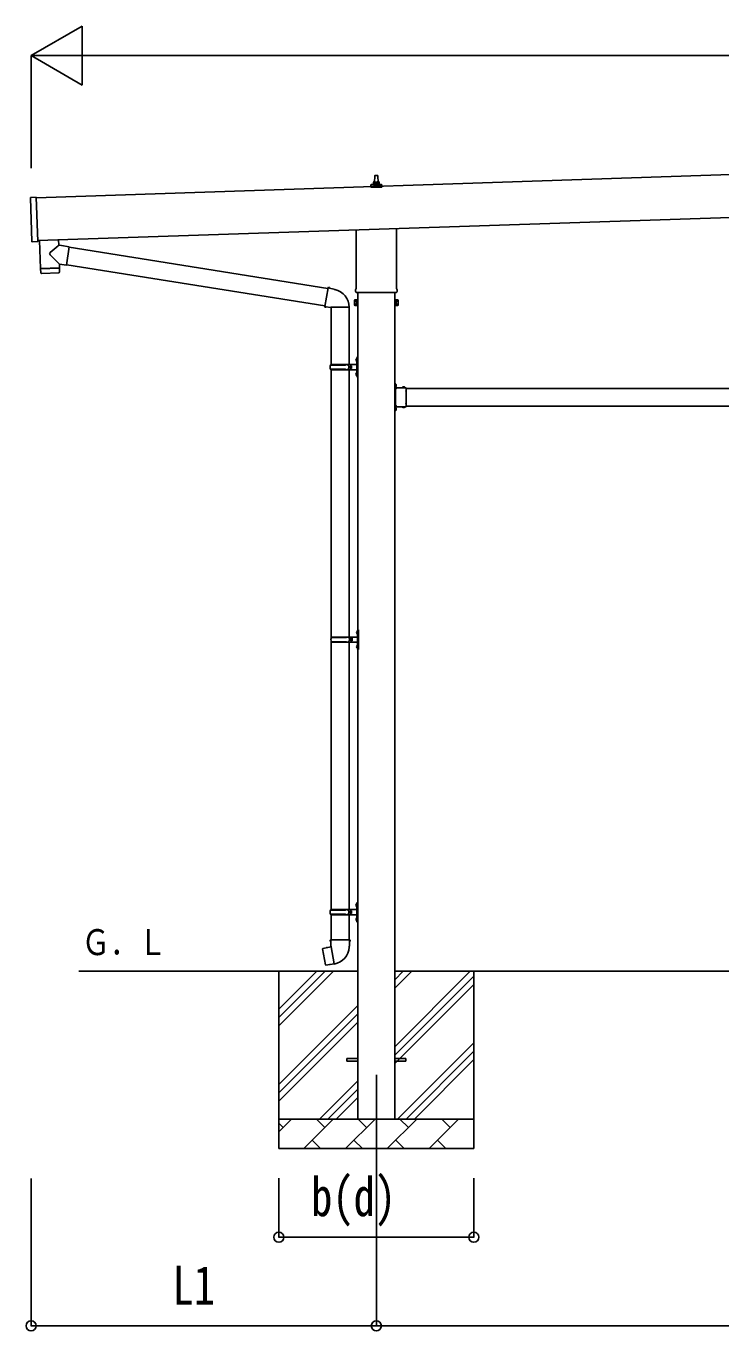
# Model space of a CAD drawing. Units: millimetres, scale not verified. Extents: x -16820 to 16820, y -11880 to 11880.
# Drawn here: x -486 to 1866, y -9467 to -5051 of the extents above; entities that cross this region are included whole.
import ezdxf
from ezdxf.enums import TextEntityAlignment as Align

# ---------------------------------------------------------------- set-up
doc = ezdxf.new("R2010")
doc.units = ezdxf.units.MM
doc.header["$LTSCALE"] = 50
for name, color, linetype in [('0-3_YKK_12', 2, 'Continuous'), ('0-4_YKK_13', 4, 'Continuous'), ('0-5_YKK_A1', 4, 'Continuous'), ('0-6_YKK_D', 6, 'Continuous')]:
    doc.layers.add(name, color=color, linetype=linetype)
doc.styles.add('ＭＳ ゴシック', font='')
doc.styles.get('ＭＳ ゴシック').set_extended_font_data('MS Gothic')

msp = doc.modelspace()

# ---------------------------------------------------------------- linework, layer by layer
at = {"layer": '0-3_YKK_12'}
msp.add_line((699.84, -8600), (699.84, -9100), dxfattribs=at)
at = {"layer": '0-4_YKK_13'}
for p, q in [((693.84, -5580.74), (694.57, -5557.21)), ((695.57, -5556.24), (704.11, -5556.24)), ((705.11, -5557.21), (705.84, -5580.74)), ((681.59, -5596.24), (681.59, -5588.53)), ((718.09, -5596.24), (681.59, -5596.24)), ((681.97, -5587.74), (717.71, -5587.74)), ((682.35, -5587.55), (689.07, -5585.92)), ((689.46, -5585.74), (710.22, -5585.74)), ((689.84, -5584.95), (689.84, -5580.74)), ((690.84, -5580.74), (708.84, -5580.74)), ((709.84, -5584.95), (709.84, -5580.74)), ((717.32, -5587.55), (710.6, -5585.92)), ((718.09, -5596.24), (718.09, -5588.53)), ((-466.46, -5779.84), (-471.39, -5631.92)), ((-451.44, -5630.25), (-470.42, -5630.89)), ((631.54, -5940.23), (631.54, -5740.65)), ((768.14, -5736.1), (768.14, -5940.23)), ((-375.97, -5774.24), (-375.36, -5792.42)), ((-373.21, -5857.07), (-404.7, -5824.56)), ((-339.76, -5797.48), (-348.73, -5860.55)), ((-340.02, -5799.31), (535.97, -5938.78)), ((-436.74, -5872.21), (-436.08, -5885.25)), ((-432.27, -5871.06), (-432.22, -5872.06)), ((-377.31, -5869.23), (-377.29, -5870.23)), ((-373.21, -5857.07), (-348.73, -5860.55)), ((-373.21, -5857.07), (-372.81, -5869.08)), ((-348.47, -5858.72), (525.55, -5997.88)), ((-375.47, -5886.18), (-432.98, -5888.09)), ((536.29, -5936.96), (530.76, -5968.33)), ((536.29, -5936.96), (537.43, -5934.98)), ((537.43, -5934.98), (541, -5935.61)), ((541, -5935.61), (541.41, -5937.96)), ((555.93, -5940.78), (557.61, -5942.41)), ((557.61, -5942.41), (559.73, -5942.86)), ((629.84, -5949), (629.84, -5943.5)), ((767.78, -5952.5), (631.9, -5952.5)), ((769.84, -5943.5), (769.84, -5949)), ((525.23, -5999.7), (530.76, -5968.33)), ((525.23, -5999.7), (525.63, -6001.95)), ((525.23, -5999.7), (530.38, -6000.51)), ((525.63, -6001.95), (529.19, -6002.58)), ((529.19, -6002.58), (530.38, -6000.51)), ((530.38, -6000.51), (544.99, -6002.82)), ((544.99, -6002.82), (547.19, -6001.84)), ((607.49, -6002.24), (546.3, -6002.24)), ((547.34, -6002.24), (547.34, -6196)), ((607.34, -6002.24), (607.34, -6196)), ((625.84, -5978.5), (626.6, -5977.19)), ((625.84, -5978.5), (625.84, -5995.5)), ((625.84, -5995.5), (626.6, -5996.81)), ((632.84, -5982.09), (626.6, -5982.09)), ((632.84, -5991.91), (626.6, -5991.91)), ((632.84, -5996.81), (626.6, -5996.81)), ((635.34, -5996.2), (632.84, -5996.2)), ((764.34, -5996.2), (766.84, -5996.2)), ((766.84, -5982.09), (773.08, -5982.09)), ((766.84, -5991.91), (773.08, -5991.91)), ((766.84, -5996.81), (773.08, -5996.81)), ((773.84, -5978.5), (773.08, -5977.19)), ((773.84, -5995.5), (773.08, -5996.81)), ((773.84, -5978.5), (773.84, -5995.5)), ((631.04, -6178.85), (633.08, -6179.85)), ((632.31, -6176.85), (632.94, -6176.85)), ((632.31, -6176.85), (632.31, -6185.15)), ((632.94, -6176.85), (632.94, -6185.15)), ((632.94, -6176.85), (633.34, -6177.25)), ((633.08, -6179.85), (633.69, -6181)), ((633.34, -6173), (636.34, -6171.5)), ((633.34, -6173), (633.34, -6205)), ((633.34, -6177.25), (633.34, -6184.75)), ((636.34, -6171.5), (636.34, -6205)), ((636.34, -6171.5), (637.34, -6171.5)), ((637.34, -6171.5), (637.34, -6205)), ((544.34, -6198), (594.67, -6198)), ((544.34, -6212), (594.67, -6212)), ((545.34, -6196), (631.34, -6196)), ((545.34, -6196), (545.34, -6198)), ((545.34, -6214), (545.34, -6212)), ((545.34, -6214), (631.34, -6214)), ((547.34, -6214), (547.34, -7118.5)), ((604.34, -6196), (604.34, -6200.5)), ((604.34, -6200.5), (606.34, -6200.5)), ((604.34, -6214), (604.34, -6209.5)), ((604.34, -6209.5), (606.34, -6209.5)), ((606.34, -6200.5), (606.34, -6205)), ((606.34, -6209.5), (606.34, -6205)), ((607.34, -6214), (607.34, -7118.5)), ((612.34, -6196), (612.34, -6205)), ((612.34, -6200.5), (615.34, -6200.5)), ((612.34, -6214), (612.34, -6205)), ((612.34, -6209.5), (615.34, -6209.5)), ((615.34, -6200.5), (615.34, -6205)), ((615.34, -6209.5), (615.34, -6205)), ((632.31, -6185.15), (632.94, -6185.15)), ((632.31, -6224.85), (632.94, -6224.85)), ((632.31, -6224.85), (632.31, -6233.15)), ((632.94, -6185.15), (633.34, -6184.75)), ((632.94, -6224.85), (632.94, -6233.15)), ((632.94, -6224.85), (633.34, -6225.25)), ((633.34, -6237), (633.34, -6205)), ((633.34, -6225.25), (633.34, -6232.75)), ((636.34, -6238.5), (636.34, -6205)), ((637.34, -6238.5), (637.34, -6205)), ((631.04, -6226.85), (633.08, -6227.85)), ((632.31, -6233.15), (632.94, -6233.15)), ((632.94, -6233.15), (633.34, -6232.75)), ((633.08, -6227.85), (633.69, -6229)), ((633.34, -6237), (636.34, -6238.5)), ((636.34, -6238.5), (637.34, -6238.5)), ((763.94, -6259.5), (762.34, -6259.5)), ((762.34, -6264), (763.94, -6264)), ((763.94, -6265), (762.34, -6265)), ((768.04, -6267), (762.34, -6267)), ((763.94, -6269), (762.34, -6269)), ((762.34, -6270), (763.94, -6270)), ((763.94, -6276.46), (763.94, -6259.5)), ((763.94, -6262.97), (763.94, -6271.04)), ((763.94, -6265.87), (766.6, -6264.55)), ((763.94, -6268.13), (766.6, -6269.45)), ((764.8, -6262.27), (764.64, -6262.27)), ((800.34, -6274.9), (763.94, -6274.9)), ((764.34, -6276.5), (767.34, -6276.5)), ((764.34, -6285.29), (764.34, -6278.5)), ((764.34, -6327.29), (764.34, -6286.71)), ((764.8, -6271.74), (764.64, -6271.74)), ((787.6, -6274.04), (787.6, -6274.2)), ((796.37, -6274.9), (788.3, -6274.9)), ((791.21, -6274.9), (789.89, -6272.24)), ((793.46, -6274.9), (794.79, -6272.24)), ((797.07, -6274.04), (797.07, -6274.2)), ((800.34, -6285.29), (800.34, -6274.9)), ((800.34, -6327.29), (800.34, -6286.71)), ((763.94, -6345), (762.34, -6345)), ((763.94, -6349), (762.34, -6349)), ((763.94, -6354.5), (762.34, -6354.5)), ((763.94, -6354.5), (763.94, -6337.54)), ((800.34, -6339.1), (763.94, -6339.1)), ((763.94, -6342.97), (763.94, -6351.04)), ((763.94, -6345.87), (766.6, -6344.55)), ((763.94, -6348.13), (766.6, -6349.45)), ((764.34, -6335.5), (764.34, -6328.71)), ((767.34, -6337.5), (764.34, -6337.5)), ((764.8, -6342.27), (764.64, -6342.27)), ((764.8, -6351.74), (764.64, -6351.74)), ((787.6, -6339.96), (787.6, -6339.8)), ((796.37, -6339.1), (788.3, -6339.1)), ((791.21, -6339.1), (789.89, -6341.76)), ((793.46, -6339.1), (794.79, -6341.76)), ((797.07, -6339.96), (797.07, -6339.8)), ((800.34, -6339.1), (800.34, -6328.71)), ((633.54, -7101.35), (635.58, -7102.35)), ((634.81, -7099.35), (635.44, -7099.35)), ((634.81, -7099.35), (634.81, -7107.65)), ((634.81, -7107.65), (635.44, -7107.65)), ((635.44, -7099.35), (635.44, -7107.65)), ((635.44, -7099.35), (635.84, -7099.75)), ((635.44, -7107.65), (635.84, -7107.25)), ((635.58, -7102.35), (636.19, -7103.5)), ((635.84, -7095.5), (638.84, -7094)), ((635.84, -7095.5), (635.84, -7127.5)), ((635.84, -7099.75), (635.84, -7107.25)), ((638.84, -7094), (638.84, -7127.5)), ((638.84, -7094), (639.84, -7094)), ((639.84, -7094), (639.84, -7127.5)), ((546.84, -7120.5), (597.17, -7120.5)), ((546.84, -7134.5), (597.17, -7134.5)), ((547.34, -7136.49), (547.34, -8041)), ((547.84, -7118.5), (633.84, -7118.5)), ((547.84, -7118.5), (547.84, -7120.5)), ((547.84, -7136.5), (547.84, -7134.5)), ((547.84, -7136.5), (633.84, -7136.5)), ((606.84, -7118.5), (606.84, -7123)), ((606.84, -7123), (608.84, -7123)), ((606.84, -7136.5), (606.84, -7132)), ((606.84, -7132), (608.84, -7132)), ((607.34, -7136.49), (607.34, -8041)), ((608.84, -7123), (608.84, -7127.5)), ((608.84, -7132), (608.84, -7127.5)), ((614.84, -7118.5), (614.84, -7127.5)), ((614.84, -7123), (617.84, -7123)), ((614.84, -7136.5), (614.84, -7127.5)), ((614.84, -7132), (617.84, -7132)), ((617.84, -7123), (617.84, -7127.5)), ((617.84, -7132), (617.84, -7127.5)), ((633.54, -7149.35), (635.58, -7150.35)), ((634.81, -7147.35), (635.44, -7147.35)), ((634.81, -7147.35), (634.81, -7155.65)), ((635.44, -7147.35), (635.44, -7155.65)), ((635.44, -7147.35), (635.84, -7147.75)), ((635.58, -7150.35), (636.19, -7151.5)), ((635.84, -7159.5), (635.84, -7127.5)), ((635.84, -7147.75), (635.84, -7155.25)), ((638.84, -7161), (638.84, -7127.5)), ((639.84, -7161), (639.84, -7127.5)), ((634.81, -7155.65), (635.44, -7155.65)), ((635.44, -7155.65), (635.84, -7155.25)), ((635.84, -7159.5), (638.84, -7161)), ((638.84, -7161), (639.84, -7161)), ((631.04, -8023.85), (633.08, -8024.85)), ((632.31, -8021.85), (632.94, -8021.85)), ((632.31, -8021.85), (632.31, -8030.15)), ((632.31, -8030.15), (632.94, -8030.15)), ((632.94, -8021.85), (632.94, -8030.15)), ((632.94, -8021.85), (633.34, -8022.25)), ((632.94, -8030.15), (633.34, -8029.75)), ((633.08, -8024.85), (633.69, -8026)), ((633.34, -8018), (636.34, -8016.5)), ((633.34, -8018), (633.34, -8050)), ((633.34, -8022.25), (633.34, -8029.75)), ((636.34, -8016.5), (636.34, -8050)), ((636.34, -8016.5), (637.34, -8016.5)), ((637.34, -8016.5), (637.34, -8050)), ((544.34, -8043), (594.67, -8043)), ((544.34, -8057), (594.67, -8057)), ((545.34, -8041), (631.34, -8041)), ((545.34, -8041), (545.34, -8043)), ((545.34, -8059), (545.34, -8057)), ((545.34, -8059), (631.34, -8059)), ((547.34, -8059), (547.34, -8143.93)), ((604.34, -8041), (604.34, -8045.5)), ((604.34, -8045.5), (606.34, -8045.5)), ((604.34, -8059), (604.34, -8054.5)), ((604.34, -8054.5), (606.34, -8054.5)), ((606.34, -8045.5), (606.34, -8050)), ((606.34, -8054.5), (606.34, -8050)), ((607.34, -8059), (607.34, -8143.93)), ((612.34, -8041), (612.34, -8050)), ((612.34, -8045.5), (615.34, -8045.5)), ((612.34, -8059), (612.34, -8050)), ((612.34, -8054.5), (615.34, -8054.5)), ((615.34, -8045.5), (615.34, -8050)), ((615.34, -8054.5), (615.34, -8050)), ((631.04, -8071.85), (633.08, -8072.85)), ((632.31, -8069.85), (632.94, -8069.85)), ((632.31, -8069.85), (632.31, -8078.15)), ((632.31, -8078.15), (632.94, -8078.15)), ((632.94, -8069.85), (632.94, -8078.15)), ((632.94, -8069.85), (633.34, -8070.25)), ((632.94, -8078.15), (633.34, -8077.75)), ((633.08, -8072.85), (633.69, -8074)), ((633.34, -8082), (633.34, -8050)), ((633.34, -8070.25), (633.34, -8077.75)), ((636.34, -8083.5), (636.34, -8050)), ((637.34, -8083.5), (637.34, -8050)), ((633.34, -8082), (636.34, -8083.5)), ((636.34, -8083.5), (637.34, -8083.5)), ((546.75, -8167.13), (518.88, -8172.38)), ((531.62, -8169.78), (531.41, -8170.02)), ((545.49, -8143.93), (543.34, -8144.71)), ((543.34, -8144.71), (543.34, -8148.33)), ((543.34, -8148.33), (545.58, -8149.14)), ((545.49, -8143.93), (577.34, -8143.93)), ((545.49, -8143.93), (545.58, -8149.14)), ((545.58, -8149.14), (545.84, -8163.93)), ((545.84, -8163.93), (547.19, -8165.93)), ((557.1, -8224.42), (546.97, -8166.95)), ((546.99, -8166.13), (546.99, -8166.83)), ((547.19, -8165.93), (547.16, -8165.93)), ((609.19, -8143.93), (577.34, -8143.93)), ((607.53, -8165.87), (607.45, -8168.03)), ((608.84, -8163.93), (607.53, -8165.87)), ((611.34, -8148.33), (609.1, -8149.14)), ((609.19, -8143.93), (611.34, -8144.71)), ((611.34, -8144.71), (611.34, -8148.33)), ((518.88, -8172.38), (518.07, -8173.55)), ((518.07, -8173.55), (527.69, -8228.11)), ((541.71, -8227.02), (541.43, -8226.86)), ((557.41, -8225.19), (557.16, -8224.52)), ((599.84, -8545.5), (637.34, -8545.5)), ((599.84, -8554.5), (599.84, -8545.5)), ((599.84, -8554.5), (637.34, -8554.5)), ((762.34, -8545.5), (799.84, -8545.5)), ((762.34, -8554.5), (799.84, -8554.5)), ((799.84, -8554.5), (799.84, -8545.5))]:
    msp.add_line(p, q, dxfattribs=at)
for points in [[(-451.44, -5630.25), (-446.44, -5780.17), (-465.42, -5780.8)], [(-439.93, -5776.37), (-436.77, -5871.21), (-372.81, -5869.08)], [(-375.36, -5792.42), (-377.45, -5794.19), (-404.67, -5817.22)], [(-339.76, -5797.48), (-365.68, -5793.8), (-375.36, -5792.42)], [(-372.57, -5883.13), (-372.77, -5870.08), (-436.74, -5872.21)], [(536.29, -5936.96), (541.41, -5937.96), (555.93, -5940.78)], [(632.84, -5996.81), (632.84, -5977.19), (626.6, -5977.19)], [(632.84, -5996.2), (632.84, -5977.8), (635.34, -5977.8)], [(766.84, -5996.2), (766.84, -5977.8), (764.34, -5977.8)], [(766.84, -5996.81), (766.84, -5977.19), (773.08, -5977.19)], [(631.04, -6183.15), (633.08, -6182.15), (633.69, -6181)], [(631.04, -6231.15), (633.08, -6230.15), (633.69, -6229)], [(762.34, -6274.5), (762.34, -6268.5), (762.34, -6265.5), (762.34, -6259.5)], [(764.34, -6278.5), (767.34, -6278.5), (767.34, -6274.9)], [(762.34, -6354.5), (762.34, -6348.5), (762.34, -6345.5), (762.34, -6339.5)], [(764.34, -6335.5), (767.34, -6335.5), (767.34, -6339.1)], [(633.54, -7105.65), (635.58, -7104.65), (636.19, -7103.5)], [(633.54, -7153.65), (635.58, -7152.65), (636.19, -7151.5)], [(631.04, -8028.15), (633.08, -8027.15), (633.69, -8026)], [(631.04, -8076.15), (633.08, -8075.15), (633.69, -8074)], [(533.87, -8169.56), (533.59, -8169.4), (531.62, -8169.78)], [(609.19, -8143.93), (609.1, -8149.14), (608.84, -8163.93)], [(556.83, -8224.33), (528.85, -8228.93), (527.69, -8228.11)], [(543.9, -8226.46), (543.69, -8226.69), (541.71, -8227.02)]]:
    msp.add_lwpolyline(points, dxfattribs=at)
for points in [[(635.34, -5997.5), (635.34, -5976.5), (637.34, -5976.5), (637.34, -5997.5)], [(764.34, -5997.5), (764.34, -5976.5), (762.34, -5976.5), (762.34, -5997.5)]]:
    msp.add_lwpolyline(points, close=True, dxfattribs=at)
for centre, radius, start, end in [((695.57, -5557.24), 1, 90, 178.60509), ((704.11, -5557.24), 1, 1.39491, 90), ((682.59, -5588.53), 1, 103.62699, 180), ((688.84, -5584.95), 1, 283.62699, 0), ((693.92, -5581.37), 4.13, 90, 171.17633), ((690.84, -5581.74), 1, 90, 180), ((703.17, -5580.74), 4.83, 133.60282, 180), ((696.51, -5580.74), 4.83, 0, 46.39718), ((705.75, -5581.37), 4.13, 8.82367, 90), ((708.84, -5581.74), 1, 0, 90), ((710.84, -5584.95), 1, 180, 256.37301), ((717.09, -5588.53), 1, 0, 76.37301), ((-470.39, -5631.89), 1, 91.90915, 181.90915), ((-465.46, -5779.8), 1, 181.90915, 271.90915), ((-401.29, -5820.91), 5, 132.56466, 226.88314), ((-433.08, -5885.09), 3, 182.90915, 271.95747), ((-375.57, -5883.18), 3, 271.90915, 0.90915), ((547.19, -6001.84), 60.3, 359.62495, 78), ((633.84, -5943.5), 4, 125.09963, 180), ((633.84, -5949), 4, 180, 194.47751), ((633.84, -5949), 4, 194.47751, 241.04498), ((765.84, -5949), 4, 298.95502, 345.52249), ((765.84, -5943.5), 4, 0, 54.90037), ((765.84, -5949), 4, 345.52249, 0), ((630.18, -5979.64), 4.34, 145.61575, 214.38425), ((630.18, -5994.36), 4.34, 145.61575, 214.38425), ((642.08, -5987), 16.24, 162.41205, 197.58795), ((769.49, -5979.64), 4.34, 325.61575, 34.38425), ((757.6, -5987), 16.24, 342.41205, 17.58795), ((769.49, -5994.36), 4.34, 325.61575, 34.38425), ((636.64, -6181), 6, 136.21765, 223.78235), ((593.09, -6205), 49.25, 171.82876, 180.00002), ((593.09, -6205), 49.25, 180.00002, 188.17127), ((594.67, -6196), 2, 270, 359.99998), ((594.67, -6214), 2, 0.00005, 90.00004), ((636.64, -6229), 6, 136.21765, 223.78235), ((631.34, -6194), 2, 270, 359.99998), ((631.34, -6216), 2, 0.00005, 90.00004), ((764.64, -6262.97), 0.7, 90, 180), ((764.8, -6263.13), 0.862, 39.12355, 90), ((760.04, -6267), 7, 0, 39.12355), ((760.04, -6267), 7, 320.87645, 0), ((764.34, -6274.5), 2, 180, 270), ((764.64, -6271.04), 0.7, 180, 270), ((763.64, -6286), 1, 314.427, 45.573), ((764.8, -6270.87), 0.862, 270, 320.87645), ((788.3, -6274.2), 0.7, 180, 270), ((788.47, -6274.04), 0.862, 129.12355, 180), ((792.34, -6278.8), 7, 90, 129.12355), ((792.34, -6278.8), 7, 50.87645, 90), ((796.37, -6274.2), 0.7, 270, 0), ((796.21, -6274.04), 0.862, 0, 50.87645), ((801.04, -6286), 1, 134.427, 225.573), ((764.34, -6339.5), 2, 90, 180), ((764.64, -6342.97), 0.7, 90, 180), ((764.64, -6351.04), 0.7, 180, 270), ((763.64, -6328), 1, 314.427, 45.573), ((764.8, -6343.13), 0.862, 39.12355, 90), ((764.8, -6350.87), 0.862, 270, 320.87645), ((760.04, -6347), 7, 0, 39.12355), ((760.04, -6347), 7, 320.87645, 0), ((788.3, -6339.8), 0.7, 90, 180), ((788.47, -6339.96), 0.862, 180, 230.87645), ((792.34, -6335.2), 7, 230.87645, 270), ((792.34, -6335.2), 7, 270, 309.12355), ((796.37, -6339.8), 0.7, 0, 90), ((796.21, -6339.96), 0.862, 309.12355, 0), ((801.04, -6328), 1, 134.427, 225.573), ((639.14, -7103.5), 6, 136.21765, 223.78235), ((595.59, -7127.5), 49.25, 171.82876, 180.00002), ((595.59, -7127.5), 49.25, 180.00002, 188.17127), ((597.17, -7118.5), 2, 270, 359.99998), ((597.17, -7136.5), 2, 0.00005, 90.00004), ((639.14, -7151.5), 6, 136.21765, 223.78235), ((633.84, -7116.5), 2, 270, 359.99998), ((633.84, -7138.5), 2, 0.00005, 90.00004), ((636.64, -8026), 6, 136.21765, 223.78235), ((593.09, -8050), 49.25, 171.82876, 180.00002), ((593.09, -8050), 49.25, 180.00002, 188.17127), ((594.67, -8041), 2, 270, 359.99998), ((594.67, -8059), 2, 0.00005, 90.00004), ((636.64, -8074), 6, 136.21765, 223.78235), ((631.34, -8039), 2, 270, 359.99998), ((631.34, -8061), 2, 0.00005, 90.00004), ((546.69, -8166.83), 0.3, 280.66842, 0), ((547.19, -8166.13), 0.2, 100, 180), ((547.19, -8165.93), 60.3, 279.96938, 358), ((556.88, -8224.63), 0.3, 20, 99.33158), ((557.59, -8225.12), 0.2, 200, 279.96938)]:
    msp.add_arc(centre, radius, start, end, dxfattribs=at)
at = {"layer": '0-5_YKK_A1'}
for p, q in [((4940.68, -5451.97), (-451.39, -5631.67)), ((-446.56, -5776.59), (4945.51, -5596.86)), ((637.34, -5952.5), (637.34, -8750)), ((762.34, -8750), (762.34, -5952.5)), ((800.34, -6277), (3699.34, -6277)), ((767.34, -6337), (762.84, -6337)), ((800.34, -6337), (3699.34, -6337)), ((637.34, -8250), (-306.82, -8250)), ((369.84, -8250), (369.84, -8850)), ((369.84, -8435.05), (554.89, -8250)), ((369.84, -8406.77), (526.61, -8250)), ((369.84, -8378.48), (498.32, -8250)), ((3737.34, -8250), (762.34, -8250)), ((762.34, -8505.1), (1017.44, -8250)), ((762.34, -8307.11), (819.45, -8250)), ((762.34, -8278.82), (791.16, -8250)), ((1029.84, -8250), (1029.84, -8850)), ((762.34, -8533.38), (1029.84, -8265.88)), ((762.34, -8561.67), (1029.84, -8294.17)), ((369.84, -8633.04), (637.34, -8365.54)), ((369.84, -8661.32), (637.34, -8393.82)), ((369.84, -8689.61), (637.34, -8422.11)), ((772, -8750), (1029.84, -8492.16)), ((800.28, -8750), (1029.84, -8520.44)), ((828.57, -8750), (1029.84, -8548.73)), ((507.44, -8750), (637.34, -8620.1)), ((535.72, -8750), (637.34, -8648.38)), ((564.01, -8750), (637.34, -8676.67)), ((369.84, -8750), (1029.84, -8750)), ((369.84, -8792.89), (412.73, -8750)), ((384.18, -8778.55), (369.84, -8764.21)), ((454.15, -8850), (554.15, -8750)), ((525.6, -8778.55), (497.05, -8750)), ((595.58, -8850), (695.58, -8750)), ((667.02, -8778.55), (638.47, -8750)), ((737, -8850), (837, -8750)), ((808.44, -8778.55), (779.89, -8750)), ((878.42, -8850), (978.42, -8750)), ((949.86, -8778.55), (921.31, -8750)), ((1026.55, -8750), (1029.84, -8746.72)), ((482.71, -8821.45), (511.26, -8850)), ((624.13, -8821.45), (652.68, -8850)), ((765.55, -8821.45), (794.1, -8850)), ((906.97, -8821.45), (935.52, -8850)), ((1029.84, -8850), (369.84, -8850))]:
    msp.add_line(p, q, dxfattribs=at)
msp.add_lwpolyline([(767.34, -6277), (762.84, -6277), (762.84, -6337)], dxfattribs=at)
at = {"layer": '0-6_YKK_D'}
for p, q in [((-468.85, -5150.89), (-295.65, -5050.89)), ((-295.65, -5250.89), (-295.65, -5050.89)), ((-468.85, -5532.2), (-468.85, -5149.89)), ((-468.85, -5150.89), (-295.65, -5250.89)), ((-468.85, -5150.89), (-122.44, -5150.89)), ((4762.99, -5150.89), (-268.85, -5150.89)), ((-468.85, -8951), (-468.85, -9451)), ((369.84, -8950), (369.84, -9151)), ((1029.84, -8950), (1029.84, -9151)), ((699.84, -9101), (699.84, -9451)), ((699.84, -9101), (699.84, -9451)), ((369.84, -9150), (1029.84, -9150)), ((699.84, -9450), (-468.85, -9450)), ((699.84, -9450), (3799.84, -9450))]:
    msp.add_line(p, q, dxfattribs=at)
for centre in [(369.84, -9150), (1029.84, -9150), (-468.85, -9450), (699.84, -9450), (699.84, -9450)]:
    msp.add_circle(centre, 17, dxfattribs=at)

# ---------------------------------------------------------------- texts
at = {"layer": '0-5_YKK_A1', "style": 'ＭＳ ゴシック', "width": 0.8}
msp.add_text('Ｇ．Ｌ', height=87.98, dxfattribs=at).set_placement((-297.69, -8221.55), align=Align.BOTTOM_LEFT)
at = {"layer": '0-6_YKK_D', "style": 'ＭＳ ゴシック', "width": 0.8}
for s, p in [('b(d)', (479.04, -9118)), ('L1', (9.89, -9418))]:
    msp.add_text(s, height=132, dxfattribs=at).set_placement(p, align=Align.BOTTOM_LEFT)

doc.saveas('drawing.dxf')
